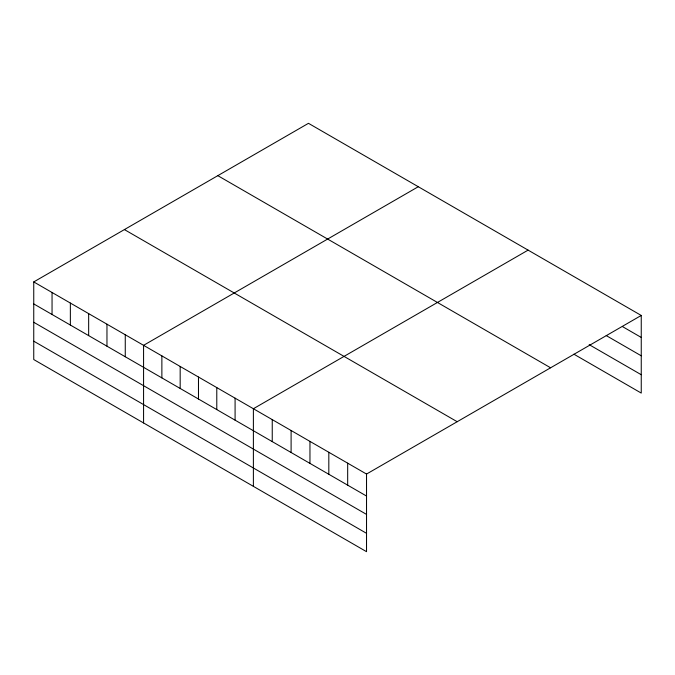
<?xml version="1.0" encoding="UTF-8"?>
<svg xmlns="http://www.w3.org/2000/svg" width="675" height="675" viewBox="0 0 675 675"><rect width="100%" height="100%" fill="white"/><g stroke="black" fill="none" stroke-linecap="round" stroke-linejoin="round"><path stroke-width="1.01" d="M366.533 514.409L366.533 474.053L33.75 281.922L33.75 359.547L366.533 551.678L366.533 514.409L33.75 322.279M33.75 281.922L308.467 123.322L641.25 315.453L641.25 393.078L573.902 354.189M418.289 186.722L143.572 345.33L143.572 422.955M528.103 250.121L253.387 408.729L253.387 486.354M366.533 474.053L641.25 315.453M622.392 326.548L641.25 337.441M606.226 335.576L641.25 355.801M589.165 344.647L641.25 374.718M217.814 175.66L550.597 367.791M124.403 229.584L457.186 421.715M33.75 303.919L366.533 496.049M33.75 341.187L366.533 533.317M347.676 463.168L347.676 485.156M328.818 452.284L328.818 474.272M309.96 441.391L309.96 463.379M291.102 430.507L291.102 452.495M272.244 419.622L272.244 441.61M235.086 398.166L235.086 420.154M216.785 387.593L216.785 409.59M198.475 377.03L198.475 399.018M180.174 366.466L180.174 388.454M161.873 355.894L161.873 377.882M125.263 334.758L125.263 356.754M106.962 324.194L106.962 346.182M88.661 313.63L88.661 335.618M70.36 303.058L70.36 325.046M52.051 292.494L52.051 314.483"/></g></svg>
